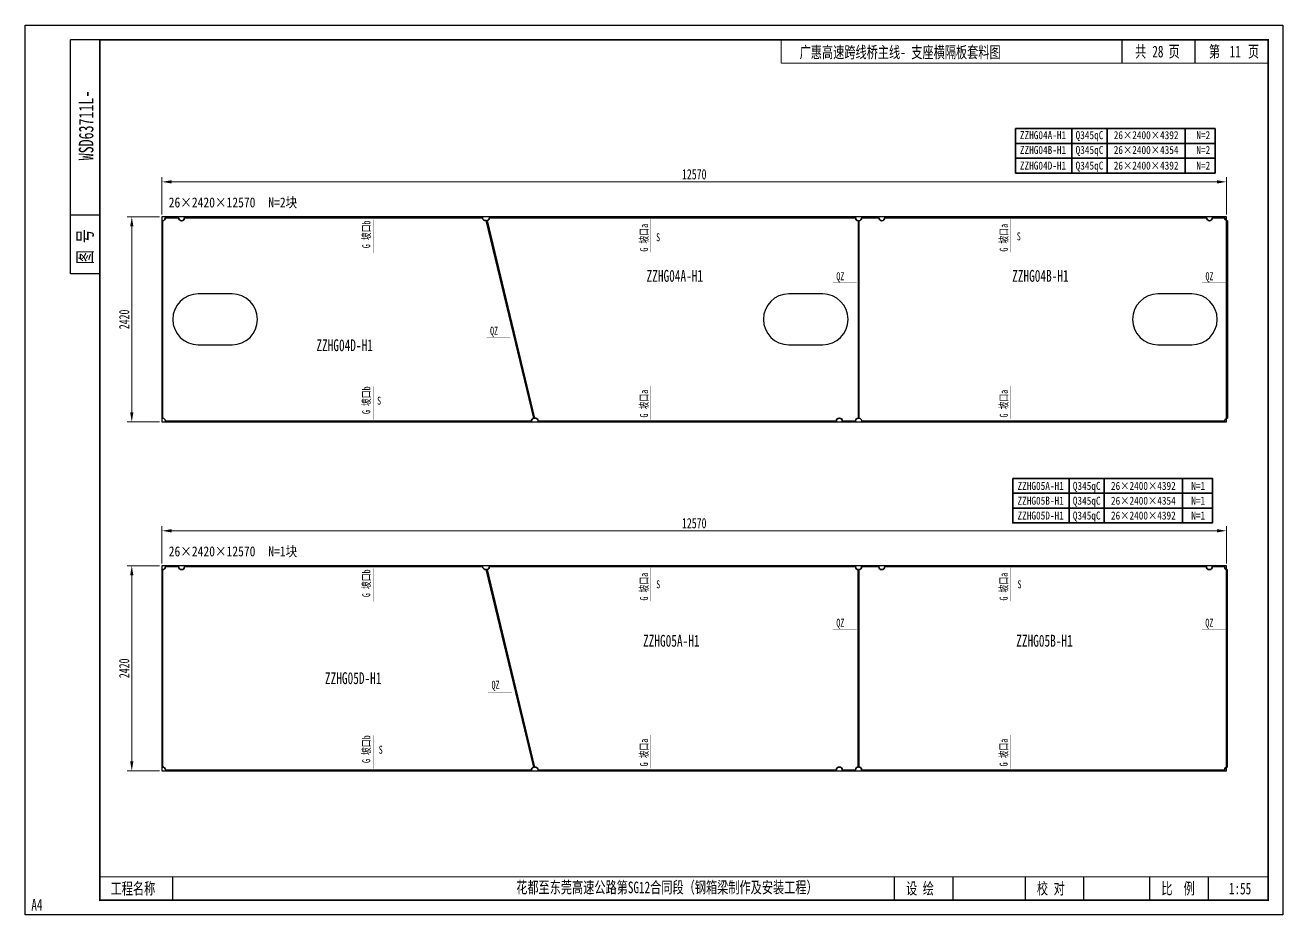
# Model space of a CAD drawing. Extents: x 1629247 to 2251351, y -601856 to -65897.
# Drawn here: x 1864821 to 1879671, y -340599 to -330099 of the extents above; entities that cross this region are included whole.
import ezdxf
from ezdxf.enums import TextEntityAlignment as Align

# ---------------------------------------------------------------- set-up
doc = ezdxf.new("R2010")
doc.units = 0
doc.header["$LTSCALE"] = 2
doc.header["$MEASUREMENT"] = 0
doc.header["$PDMODE"] = 35
doc.header["$PDSIZE"] = 50
doc.layers.get('0').update_dxf_attribs({"linetype": 'CONTINUOUS'})
doc.layers.get('Defpoints').update_dxf_attribs({"linetype": 'CONTINUOUS'})
doc.layers.add('1图框轮廓', color=7, linetype='CONTINUOUS', lineweight=35)
doc.layers.add('标注层', color=3, linetype='CONTINUOUS', lineweight=13)
doc.layers.add('A3', color=7, linetype='CONTINUOUS')
doc.layers.add('vp', color=7, linetype='CONTINUOUS')
doc.styles.add('仿宋', font='仿宋_GB2312_1.ttf', dxfattribs={"width": 0.7})
doc.dimstyles.new('标准标注样式-45', dxfattribs={"dimscale": 45, "dimtxt": 2.7, "dimasz": 2.5, "dimexe": 1.25, "dimexo": 0.625, "dimtad": 1, "dimdec": 0, "dimdsep": 46, "dimtxsty": '仿宋', "dimcen": 2.5, "dimclrd": 3, "dimclre": 3, "dimclrt": 4, "dimazin": 0, "dimtfac": 1, "dimtdec": 0, "dimtmove": 0, "dimatfit": 3, "dimfxl": 1.25, "dimlwd": 13, "dimlwe": 13, "dimarcsym": 0})

# ---------------------------------------------------------------- blocks, each defined once
blk = doc.blocks.new('tukuangA4-')
at = {"layer": 'A3'}
for p, q in [((537, 7565), (537, 10327)), ((882, 10327), (537, 10327)), ((12951, 10051), (12951, 10327)), ((13814, 10051), (13814, 10327)), ((882, 8256), (537, 8256)), ((882, 7565), (537, 7565)), ((1745, 173), (1745, 449)), ((10266, 173), (10266, 449)), ((10957, 173), (10957, 449)), ((11811, 173), (11811, 449)), ((12502, 173), (12502, 449)), ((13280, 173), (13280, 449)), ((13971, 173), (13971, 449))]:
    blk.add_line(p, q, dxfattribs=at)
blk.add_lwpolyline([(14850, 10500), (14850, 0), (0, 0), (0, 10500)], close=True, dxfattribs=at)
for points, const_width in [([(882, 10327), (14677, 10327), (14677, 173), (882, 173), (882, 10327)], 17.3), ([(8927, 10051), (8927, 10327)], 13.8), ([(8927, 10051), (14677, 10051)], 13.8), ([(882, 449), (14677, 449)], 13.8)]:
    blk.add_lwpolyline(points, dxfattribs=dict(at, const_width=const_width))
at = {"layer": 'A3', "color": 7, "linetype": 'Continuous', "style": '仿宋', "width": 0.7}
for s, p in [('共    页', (13106, 10120)), ('第     页', (13977, 10120)), ('工程名称', (1009, 242)), ('花都至东莞高速公路第SG12合同段（钢箱梁制作及安装工程）', (5798, 255)), ('设 绘', (10401, 242)), ('校 对', (11946, 242)), ('比  例', (13415, 242))]:
    blk.add_text(s, height=138.1, dxfattribs=at).set_placement(p)
blk.add_text('WSD63711L-', height=172.6, rotation=90, dxfattribs=at).set_placement((806, 9316), align=Align.CENTER)
blk.add_text('图 号', height=172.6, rotation=90, dxfattribs=at).set_placement((793, 7681))
blk.add_text('A4', height=138.1, dxfattribs=at).set_placement((139, 50), align=Align.CENTER)
blk = doc.blocks.new('*D108')
at = {"color": 3, "lineweight": 13, "ltscale": 3}
for p, q in [((1866436, -332333), (1866436, -331892)), ((1879006, -332333), (1879006, -331892))]:
    blk.add_line(p, q, dxfattribs=at)
at = {"color": 3, "linetype": 'ByBlock', "lineweight": 13, "ltscale": 3}
blk.add_line((1878894, -331948), (1866549, -331948), dxfattribs=at)
at = {"color": 3, "ltscale": 3}
for points in [[(1866549, -331929), (1866549, -331967), (1866436, -331948)], [(1878894, -331929), (1878894, -331967), (1879006, -331948)]]:
    blk.add_solid(points, dxfattribs=at)
at = {"layer": 'Defpoints', "color": 0, "ltscale": 3}
for p in [(1866436, -331948), (1866436, -332361), (1879006, -332361)]:
    blk.add_point(p, dxfattribs=at)
at = {"color": 4, "ltscale": 3, "insert": (1872721, -331859), "char_height": 121.5, "attachment_point": 5, "style": '仿宋'}
blk.add_mtext('12570', dxfattribs=at)
blk = doc.blocks.new('*D109')
at = {"color": 3, "lineweight": 13, "ltscale": 3}
for p, q in [((1866408, -332361), (1866024, -332361)), ((1866408, -334781), (1866024, -334781))]:
    blk.add_line(p, q, dxfattribs=at)
at = {"color": 3, "linetype": 'ByBlock', "lineweight": 13, "ltscale": 3}
blk.add_line((1866080, -332474), (1866080, -334669), dxfattribs=at)
at = {"color": 3, "ltscale": 3}
for points in [[(1866061, -332474), (1866099, -332474), (1866080, -332361)], [(1866061, -334669), (1866099, -334669), (1866080, -334781)]]:
    blk.add_solid(points, dxfattribs=at)
at = {"layer": 'Defpoints', "color": 0, "ltscale": 3}
for p in [(1866436, -332361), (1866080, -334781), (1866436, -334781)]:
    blk.add_point(p, dxfattribs=at)
at = {"color": 4, "ltscale": 3, "insert": (1865991, -333571), "char_height": 121.5, "attachment_point": 5, "rotation": 90, "style": '仿宋'}
blk.add_mtext('2420', dxfattribs=at)
blk = doc.blocks.new('*D112')
at = {"color": 3, "lineweight": 13, "ltscale": 3}
for p, q in [((1866436, -336451), (1866436, -336010)), ((1879006, -336451), (1879006, -336010))]:
    blk.add_line(p, q, dxfattribs=at)
at = {"color": 3, "linetype": 'ByBlock', "lineweight": 13, "ltscale": 3}
blk.add_line((1878894, -336066), (1866549, -336066), dxfattribs=at)
at = {"color": 3, "ltscale": 3}
for points in [[(1866549, -336047), (1866549, -336085), (1866436, -336066)], [(1878894, -336047), (1878894, -336085), (1879006, -336066)]]:
    blk.add_solid(points, dxfattribs=at)
at = {"layer": 'Defpoints', "color": 0, "ltscale": 3}
for p in [(1866436, -336066), (1866436, -336479), (1879006, -336479)]:
    blk.add_point(p, dxfattribs=at)
at = {"color": 4, "ltscale": 3, "insert": (1872721, -335977), "char_height": 121.5, "attachment_point": 5, "style": '仿宋'}
blk.add_mtext('12570', dxfattribs=at)
blk = doc.blocks.new('*D113')
at = {"color": 3, "lineweight": 13, "ltscale": 3}
for p, q in [((1866408, -336479), (1866024, -336479)), ((1866408, -338899), (1866024, -338899))]:
    blk.add_line(p, q, dxfattribs=at)
at = {"color": 3, "linetype": 'ByBlock', "lineweight": 13, "ltscale": 3}
blk.add_line((1866080, -336592), (1866080, -338787), dxfattribs=at)
at = {"color": 3, "ltscale": 3}
for points in [[(1866061, -336592), (1866099, -336592), (1866080, -336479)], [(1866061, -338787), (1866099, -338787), (1866080, -338899)]]:
    blk.add_solid(points, dxfattribs=at)
at = {"layer": 'Defpoints', "color": 0, "ltscale": 3}
for p in [(1866436, -336479), (1866080, -338899), (1866436, -338899)]:
    blk.add_point(p, dxfattribs=at)
at = {"color": 4, "ltscale": 3, "insert": (1865991, -337689), "char_height": 121.5, "attachment_point": 5, "rotation": 90, "style": '仿宋'}
blk.add_mtext('2420', dxfattribs=at)

msp = doc.modelspace()

# ---------------------------------------------------------------- linework, layer by layer
at = {"color": 8, "ltscale": 3}
for points in [[(1866436.3, -334781.2), (1879006.3, -334781.2), (1879006.3, -332361.2), (1866436.3, -332361.2)], [(1866436.3, -338899.3), (1879006.3, -338899.3), (1879006.3, -336479.3), (1866436.3, -336479.3)]]:
    msp.add_lwpolyline(points, close=True, dxfattribs=at)
at = {"layer": '1图框轮廓', "color": 30, "ltscale": 3}
for p, q in [((1877179.8, -331493.4), (1877179.8, -331318.4)), ((1877595.8, -331493.4), (1877595.8, -331318.4)), ((1878517.8, -331493.4), (1878517.8, -331318.4)), ((1877179.8, -331668.4), (1877179.8, -331493.4)), ((1877595.8, -331668.4), (1877595.8, -331493.4)), ((1878517.8, -331668.4), (1878517.8, -331493.4)), ((1877179.8, -331843.4), (1877179.8, -331668.4)), ((1877595.8, -331843.4), (1877595.8, -331668.4)), ((1878517.8, -331843.4), (1878517.8, -331668.4)), ((1877147, -335623.4), (1877147, -335448.4)), ((1877563, -335623.4), (1877563, -335448.4)), ((1878485, -335623.4), (1878485, -335448.4)), ((1877147, -335798.4), (1877147, -335623.4)), ((1877563, -335798.4), (1877563, -335623.4)), ((1878485, -335798.4), (1878485, -335623.4)), ((1877147, -335973.4), (1877147, -335798.4)), ((1877563, -335973.4), (1877563, -335798.4)), ((1878485, -335973.4), (1878485, -335798.4))]:
    msp.add_line(p, q, dxfattribs=at)
for points in [[(1876514.8, -331318.4), (1878871.2, -331318.4), (1878871.2, -331493.4), (1876514.8, -331493.4)], [(1876514.8, -331493.4), (1878871.2, -331493.4), (1878871.2, -331668.4), (1876514.8, -331668.4)], [(1876514.8, -331668.4), (1878871.2, -331668.4), (1878871.2, -331843.4), (1876514.8, -331843.4)], [(1876482, -335448.4), (1878838.5, -335448.4), (1878838.5, -335623.4), (1876482, -335623.4)], [(1876482, -335623.4), (1878838.5, -335623.4), (1878838.5, -335798.4), (1876482, -335798.4)], [(1876482, -335798.4), (1878838.5, -335798.4), (1878838.5, -335973.4), (1876482, -335973.4)]]:
    msp.add_lwpolyline(points, close=True, dxfattribs=at)
at = {"layer": '1图框轮廓', "color": 1, "ltscale": 3}
for points in [[(1870826.3, -334737.2, 0.3466803), (1870799.5, -334771.2), (1866477.3, -334771.2, 0.3975651), (1866444.3, -334736.3), (1866444.3, -332406.2, 0.3975651), (1866477.3, -332371.2), (1866633.1, -332371.2, 1), (1866703.1, -332371.2), (1870222.5, -332371.2, 0.4851335), (1870265.7, -332405.3)], [(1874659.3, -332406.2, -0.40944), (1874624.9, -332371.2), (1870302.8, -332371.2, -0.3466803), (1870275.9, -332405.3), (1870836.6, -334737.2, -0.4851335), (1870879.8, -334771.2), (1874399.1, -334771.2, -1), (1874469.1, -334771.2), (1874624.9, -334771.2, -0.40944), (1874659.3, -334736.2)], [(1879016.7, -332406.2, -0.3975651), (1878983.7, -332371.2), (1878839.9, -332371.2, -1), (1878769.9, -332371.2), (1874971.6, -332371.2, -1), (1874901.6, -332371.2), (1874699.3, -332371.2, -0.3975651), (1874666.3, -332406.2), (1874666.3, -334736.3, -0.3975651), (1874699.3, -334771.2), (1878983.7, -334771.2, -0.3975651), (1879016.7, -334736.3)], [(1870826.3, -338855.3, 0.3466803), (1870799.5, -338889.3), (1866477.3, -338889.3, 0.3975651), (1866444.3, -338854.4), (1866444.3, -336524.3, 0.3975651), (1866477.3, -336489.3), (1866633.1, -336489.3, 1), (1866703.1, -336489.3), (1870222.5, -336489.3, 0.4851335), (1870265.7, -336523.4)], [(1874657.9, -336524.3, -0.3975651), (1874624.9, -336489.3), (1870302.8, -336489.3, -0.3466803), (1870275.9, -336523.4), (1870836.6, -338855.3, -0.4851335), (1870879.8, -338889.3), (1874399.1, -338889.3, -1), (1874469.1, -338889.3), (1874624.9, -338889.3, -0.3975651), (1874657.9, -338854.4)], [(1879015.3, -336524.3, -0.3975651), (1878982.3, -336489.3), (1878838.4, -336489.3, -1), (1878768.4, -336489.3), (1874970.2, -336489.3, -1), (1874900.2, -336489.3), (1874697.9, -336489.3, -0.3975651), (1874664.9, -336524.3), (1874664.9, -338854.4, -0.3975651), (1874697.9, -338889.3), (1878982.3, -338889.3, -0.3975651), (1879015.3, -338854.4)]]:
    msp.add_lwpolyline(points, format="xyb", close=True, dxfattribs=at)
at = {"layer": 'vp', "color": 2}
for points in [[(1867264.5, -333871.2, 1), (1867264.5, -333271.2), (1866864.5, -333271.2, 1), (1866864.5, -333871.2)], [(1873837.8, -333271.2, 1), (1873837.8, -333871.2), (1874237.8, -333871.2, 1), (1874237.8, -333271.2)], [(1878196.9, -333271.2, 1), (1878196.9, -333871.2), (1878596.9, -333871.2, 1), (1878596.9, -333271.2)]]:
    msp.add_lwpolyline(points, format="xyb", close=True, dxfattribs=at)
at = {"layer": '标注层', "color": 42}
for points in [[(1868929.4, -332387.9, 0, 19.4, 0), (1868929.4, -332446.1, 3.89, 3.89, 0), (1868929.4, -332785.6, 3.89, 3.89, 0)], [(1872208.4, -332383.1, 0, 19.4, 0), (1872208.4, -332441.3, 3.89, 3.89, 0), (1872208.4, -332780.8, 3.89, 3.89, 0)], [(1876456.7, -332383.1, 0, 19.4, 0), (1876456.7, -332441.3, 3.89, 3.89, 0), (1876456.7, -332780.8, 3.89, 3.89, 0)], [(1874644.7, -333140.4, 0, 19.4, 0), (1874586.5, -333140.4, 3.89, 3.89, 0), (1874357.5, -333140.4, 3.89, 3.89, 0)], [(1879003.5, -333140.4, 0, 19.4, 0), (1878945.3, -333140.4, 3.89, 3.89, 0), (1878716.3, -333140.4, 3.89, 3.89, 0)], [(1870556.8, -333781.9, 0, 19.4, 0), (1870498.7, -333781.9, 3.89, 3.89, 0), (1870269.7, -333781.9, 3.89, 3.89, 0)], [(1868929.4, -334759.4, 0, 19.4, 0), (1868929.4, -334701.2, 3.89, 3.89, 0), (1868929.4, -334361.7, 3.89, 3.89, 0)], [(1872208.4, -334754.6, 0, 19.4, 0), (1872208.4, -334696.4, 3.89, 3.89, 0), (1872208.4, -334356.9, 3.89, 3.89, 0)], [(1876456.7, -334754.6, 0, 19.4, 0), (1876456.7, -334696.4, 3.89, 3.89, 0), (1876456.7, -334356.9, 3.89, 3.89, 0)], [(1868929.4, -336506, 0, 19.4, 0), (1868929.4, -336564.2, 3.89, 3.89, 0), (1868929.4, -336903.7, 3.89, 3.89, 0)], [(1872208.4, -336501.2, 0, 19.4, 0), (1872208.4, -336559.4, 3.89, 3.89, 0), (1872208.4, -336898.9, 3.89, 3.89, 0)], [(1876455.2, -336501.2, 0, 19.4, 0), (1876455.2, -336559.4, 3.89, 3.89, 0), (1876455.2, -336898.9, 3.89, 3.89, 0)], [(1874644.7, -337229.7, 0, 19.4, 0), (1874586.5, -337229.7, 3.89, 3.89, 0), (1874357.5, -337229.7, 3.89, 3.89, 0)], [(1879002.1, -337229.7, 0, 19.4, 0), (1878943.9, -337229.7, 3.89, 3.89, 0), (1878714.9, -337229.7, 3.89, 3.89, 0)], [(1870574, -337971.3, 0, 19.4, 0), (1870515.8, -337971.3, 3.89, 3.89, 0), (1870286.8, -337971.3, 3.89, 3.89, 0)], [(1868929.4, -338877.5, 0, 19.4, 0), (1868929.4, -338819.3, 3.89, 3.89, 0), (1868929.4, -338479.8, 3.89, 3.89, 0)], [(1872208.4, -338872.7, 0, 19.4, 0), (1872208.4, -338814.5, 3.89, 3.89, 0), (1872208.4, -338475, 3.89, 3.89, 0)], [(1876455.2, -338872.7, 0, 19.4, 0), (1876455.2, -338814.5, 3.89, 3.89, 0), (1876455.2, -338475, 3.89, 3.89, 0)]]:
    msp.add_lwpolyline(points, format="xyseb", dxfattribs=at)

# ---------------------------------------------------------------- block references
at = {"color": 8}
msp.add_blockref('tukuangA4-', (1864821, -340598.5), dxfattribs=at)

# ---------------------------------------------------------------- texts
at = {"color": 7, "style": '仿宋', "width": 0.85}
for s, p in [(' ZZHG04A-H1', (1876511.3, -331396.4)), (' ZZHG04B-H1', (1876511.3, -331571.4)), (' ZZHG04D-H1', (1876511.3, -331755.9))]:
    msp.add_text(s, height=94.5, dxfattribs=at).set_placement(p, align=Align.MIDDLE_LEFT)
for s, p in [('Q345qC', (1877387.8, -331396.4)), ('26×2400×4392', (1878056.8, -331396.4)), ('N=2', (1878731.2, -331396.4)), ('Q345qC', (1877387.8, -331571.4)), ('26×2400×4354', (1878056.8, -331571.4)), ('N=2', (1878731.2, -331571.4)), ('Q345qC', (1877387.8, -331755.9)), ('26×2400×4392', (1878056.8, -331755.9)), ('N=2', (1878731.2, -331755.9)), ('ZZHG05A-H1', (1876811.4, -335535.9)), ('Q345qC', (1877355, -335535.9)), ('26×2400×4392', (1878024, -335535.9)), ('N=1 ', (1878698.5, -335535.9)), ('ZZHG05B-H1', (1876811.4, -335710.9)), ('Q345qC', (1877355, -335710.9)), ('26×2400×4354', (1878024, -335710.9)), ('N=1 ', (1878698.5, -335710.9)), ('ZZHG05D-H1', (1876811.4, -335885.9)), ('Q345qC', (1877355, -335885.9)), ('26×2400×4392', (1878024, -335885.9)), ('N=1 ', (1878698.5, -335885.9))]:
    msp.add_text(s, height=94.5, dxfattribs=at).set_placement(p, align=Align.MIDDLE_CENTER)
for s, height, p in [('26×2420×12570', 118.125, (1866515.8, -332249.6)), ('N=2块', 118.12, (1867691.8, -332249.6)), ('26×2420×12570', 118.125, (1866515.8, -336367.7)), ('N=1块', 118.12, (1867691.8, -336367.7))]:
    msp.add_text(s, height=height, dxfattribs=at).set_placement(p)
at = {"layer": 'A3', "color": 6, "linetype": 'Continuous', "style": '仿宋', "width": 0.7}
msp.add_text('广惠高速跨线桥主线- 支座横隔板套料图', height=138.095, dxfattribs=at).set_placement((1873965.9, -330486.6))
at = {"layer": 'A3', "color": 1, "linetype": 'Continuous', "style": '仿宋', "width": 0.7}
for s, p in [('28', (1878129.8, -330478.9)), ('11', (1879043.2, -330478.9))]:
    msp.add_text(s, height=138.1, dxfattribs=at).set_placement(p)
at = {"layer": 'A3', "color": 6, "linetype": 'Continuous', "style": '仿宋', "width": 0.7}
for s, p in [('ZZHG04A-H1', (1872491.8, -333126.9)), ('ZZHG04B-H1', (1876808.7, -333126.9)), ('ZZHG04D-H1', (1868593.3, -333946)), ('ZZHG05A-H1', (1872450.2, -337433.8)), ('ZZHG05B-H1', (1876856.6, -337433.8)), ('ZZHG05D-H1', (1868694.5, -337875.3))]:
    msp.add_text(s, height=140, dxfattribs=at).set_placement(p, align=Align.CENTER)
at = {"layer": 'A3', "color": 7, "linetype": 'Continuous', "style": '仿宋', "width": 0.7}
msp.add_text('1:55', height=138.1, dxfattribs=at).set_placement((1879034.3, -340357))
at = {"layer": '标注层', "color": 42, "style": '仿宋', "width": 0.7}
for s, p in [('G 坡口b', (1868895.7, -332730.9)), ('G 坡口a', (1872174.7, -332771.1)), ('G 坡口a', (1876423, -332771.1)), ('G 坡口b', (1868895.7, -334688.9)), ('G 坡口a', (1872174.7, -334729.1)), ('G 坡口a', (1876423, -334729.1)), ('G 坡口b', (1868895.7, -336849)), ('G 坡口a', (1872174.7, -336889.2)), ('G 坡口a', (1876421.5, -336889.2)), ('G 坡口b', (1868895.7, -338807)), ('G 坡口a', (1872174.7, -338847.2)), ('G 坡口a', (1876421.5, -338847.2))]:
    msp.add_text(s, height=94.5, rotation=90, dxfattribs=at).set_placement(p)
for s, p in [('S', (1872271.3, -332648.8)), ('S', (1876529.3, -332637.9)), ('QZ', (1874398.6, -333109.3)), ('QZ', (1878757.4, -333109.3)), ('QZ', (1870310.8, -333751.4)), ('S', (1868976.6, -334577.9)), ('S', (1872272.1, -336744.5)), ('S', (1876538.2, -336744.6)), ('QZ', (1874398.6, -337198.7)), ('QZ', (1878756, -337198.7)), ('QZ', (1870328, -337931.2)), ('S', (1868995.9, -338697.1))]:
    msp.add_text(s, height=94.5, dxfattribs=at).set_placement(p)

# ---------------------------------------------------------------- dimensions: what is measured, and where the dimension line sits
at = {"color": 8, "ltscale": 3}
for base, p1, p2, picture, middle in [((1866436.3, -331948), (1879006.3, -332361.2), (1866436.3, -332361.2), '*D108', (1872721.3, -331859.1)), ((1866436.3, -336066.1), (1879006.3, -336479.3), (1866436.3, -336479.3), '*D112', (1872721.3, -335977.2))]:
    dim = msp.add_linear_dim(base=base, p1=p1, p2=p2, dimstyle='标准标注样式-45', dxfattribs=at)
    dim.commit()
    dim.dimension.update_dxf_attribs({"geometry": picture, "text_midpoint": middle})
for base, p1, p2, picture, middle in [((1866080, -334781.2), (1866436.3, -332361.2), (1866436.3, -334781.2), '*D109', (1865991.1, -333571.2)), ((1866080, -338899.3), (1866436.3, -336479.3), (1866436.3, -338899.3), '*D113', (1865991.1, -337689.3))]:
    dim = msp.add_linear_dim(base=base, p1=p1, p2=p2, angle=90, dimstyle='标准标注样式-45', dxfattribs=at)
    dim.commit()
    dim.dimension.update_dxf_attribs({"geometry": picture, "text_midpoint": middle})

doc.saveas('drawing.dxf')
